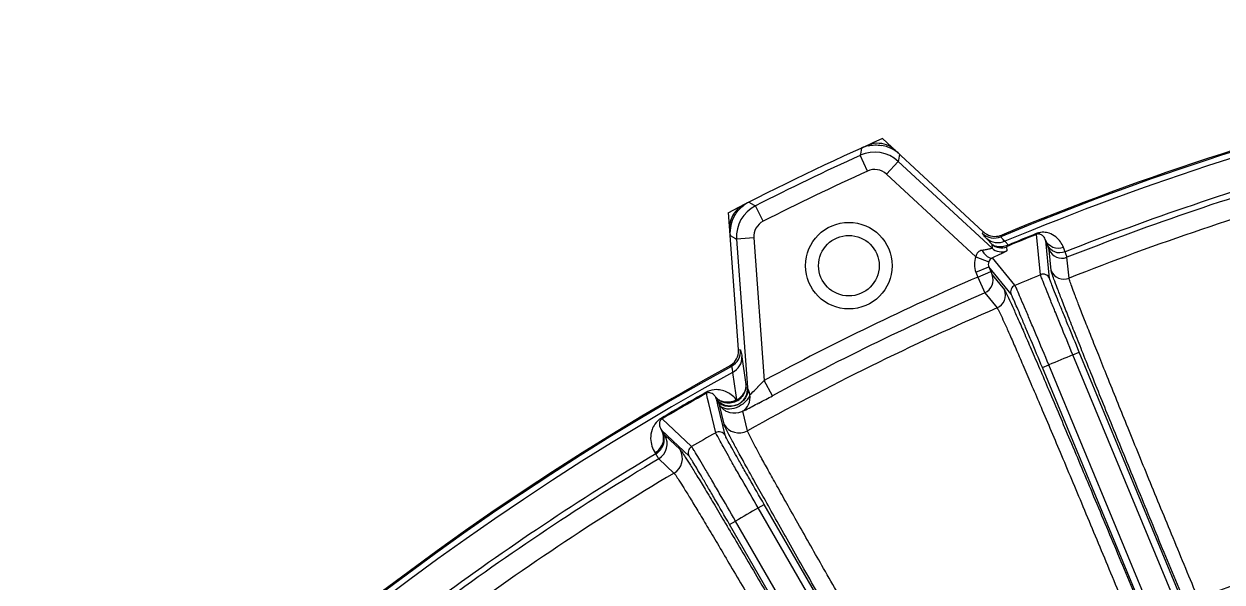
# Model space of a CAD drawing. Header units: millimetres. Extents: x -6 to 705, y -10 to 538.
# Drawn here: x 480.83 to 494.66, y 346.01 to 352.46 of the extents above; entities that cross this region are included whole.
import ezdxf

# ---------------------------------------------------------------- set-up
doc = ezdxf.new("R2010")
doc.units = ezdxf.units.MM
doc.linetypes.add('HIDDEN', pattern=[9.525, 6.35, -3.175])
doc.layers.add('02___PRT_ALL_AXES', color=7, linetype='Continuous')
doc.layers.add('DEFAULT_2', color=8, linetype='HIDDEN')

msp = doc.modelspace()

# ---------------------------------------------------------------- linework, layer by layer
at = {"color": 0, "linetype": 'Continuous', "lineweight": -3}
for p, q in [((490.743, 351.138), (491.907, 350.06)), ((490.488, 350.959), (490.486, 350.944)), ((490.569, 350.762), (490.486, 350.944)), ((490.5, 351.028), (490.488, 350.959)), ((490.937, 350.958), (490.926, 350.889)), ((490.788, 350.727), (490.924, 350.874)), ((490.926, 350.889), (490.924, 350.874)), ((492.008, 349.87), (490.924, 350.874)), ((491.821, 349.771), (490.788, 350.727)), ((489.2, 350.402), (489.262, 350.368)), ((489.262, 350.368), (489.275, 350.361)), ((489.365, 350.182), (489.275, 350.361)), ((489.08, 348.699), (488.963, 350.281)), ((488.983, 350.017), (489.043, 349.982)), ((489.043, 349.982), (489.057, 349.975)), ((489.256, 349.989), (489.057, 349.975)), ((489.057, 349.975), (489.183, 348.258)), ((489.256, 349.989), (489.377, 348.341)), ((491.897, 350.041), (491.905, 350.055)), ((491.905, 350.055), (491.907, 350.06)), ((492.006, 349.916), (491.948, 349.978)), ((492.11, 350.003), (492.117, 350.017)), ((492.117, 350.017), (492.12, 350.022)), ((492.197, 349.907), (492.156, 349.95)), ((492.518, 350.039), (492.521, 350.031)), ((492.568, 349.564), (492.521, 350.031)), ((492.672, 349.52), (492.628, 349.959)), ((492.648, 349.907), (492.628, 349.959)), ((492.006, 349.916), (492.008, 349.87)), ((492.176, 349.886), (492.178, 349.84)), ((492.197, 349.907), (492.2, 349.899)), ((492.691, 349.612), (492.667, 349.853)), ((492.851, 349.827), (492.831, 349.88)), ((491.821, 349.771), (491.97, 349.713)), ((492.271, 349.441), (492.012, 349.759)), ((492.898, 349.524), (492.873, 349.765)), ((491.822, 349.592), (491.97, 349.653)), ((491.822, 349.592), (491.845, 349.537)), ((491.845, 349.537), (491.993, 349.599)), ((491.845, 349.537), (491.924, 349.354)), ((491.97, 349.653), (491.993, 349.599)), ((492.228, 349.337), (491.97, 349.653)), ((491.993, 349.599), (492.008, 349.562)), ((492.008, 349.562), (492.151, 349.388)), ((491.924, 349.354), (492.066, 349.18)), ((489.08, 348.699), (489.101, 348.694)), ((489.118, 348.615), (489.165, 348.296)), ((492.941, 348.637), (493.015, 348.668)), ((496.044, 341.147), (492.941, 348.637)), ((496.05, 341.34), (493.015, 348.668)), ((488.977, 348.509), (488.998, 348.504)), ((489.01, 348.435), (489.049, 348.17)), ((492.589, 348.491), (492.663, 348.521)), ((495.841, 340.639), (492.589, 348.491)), ((495.915, 340.669), (492.663, 348.522)), ((489.169, 348.287), (489.165, 348.296)), ((489.472, 348.165), (489.377, 348.341)), ((488.703, 348.203), (488.708, 348.193)), ((488.722, 348.134), (488.708, 348.193)), ((488.816, 348.144), (488.814, 348.151)), ((489.049, 348.17), (489.057, 348.116)), ((489.193, 348.228), (489.183, 348.258)), ((488.736, 348.075), (488.722, 348.134)), ((488.816, 347.737), (488.736, 348.075)), ((488.841, 348.061), (488.829, 348.113)), ((488.925, 347.707), (488.841, 348.061)), ((488.912, 347.835), (488.858, 348.061)), ((488.19, 347.907), (488.196, 347.898)), ((488.538, 347.576), (488.196, 347.898)), ((489.182, 347.76), (489.128, 347.986)), ((488.191, 347.766), (488.199, 347.754)), ((488.509, 347.467), (488.191, 347.766)), ((488.229, 347.708), (488.405, 347.542)), ((488.115, 347.505), (488.123, 347.492)), ((488.159, 347.437), (488.334, 347.271)), ((489.307, 346.867), (489.376, 346.907)), ((493.626, 339.546), (489.376, 346.907)), ((493.557, 339.506), (489.307, 346.867)), ((488.976, 346.676), (489.046, 346.716)), ((493.226, 339.315), (488.976, 346.676)), ((493.295, 339.355), (489.046, 346.716))]:
    msp.add_line(p, q, dxfattribs=at)
for centre, radius, start, end in [((504.629, 320.026), 32.486, 93.5904, 112.667), ((504.629, 320.026), 32.5, 93.5836, 112.6375), ((504.629, 320.026), 32.419, 93.8148, 112.6268), ((504.629, 320.026), 34.07, 114.0532, 117.3754), ((490.665, 350.664), 0.401, 102.9265, 114.446), ((490.685, 350.782), 0.3, 102.932, 114.3349), ((490.685, 350.784), 0.299, 58.4961, 103.0266), ((490.666, 350.665), 0.399, 69.4794, 80.6842), ((504.629, 320.026), 33.999, 114.5818, 116.8468), ((490.652, 350.58), 0.4, 47.2274, 114.5687), ((490.664, 350.662), 0.403, 58.5545, 69.4173), ((490.685, 350.782), 0.3, 47.2668, 58.5897), ((490.665, 350.664), 0.401, 47.267, 58.5918), ((490.652, 350.58), 0.2, 47.2178, 114.5783), ((504.629, 320.026), 32.044, 105.935, 111.565), ((504.629, 320.026), 31.978, 105.931, 111.569), ((504.629, 320.026), 33.799, 114.5818, 116.8468), ((504.629, 320.026), 31.745, 105.8124, 111.6876), ((489.456, 350.004), 0.4, 116.8598, 184.2012), ((489.277, 350.105), 0.3, 117.0925, 128.4143), ((489.382, 350.045), 0.401, 116.9809, 128.3787), ((489.276, 350.105), 0.299, 128.3207, 172.8502), ((489.381, 350.046), 0.4, 150.5273, 184.2182), ((489.277, 350.105), 0.3, 172.7557, 184.1607), ((489.455, 350.004), 0.2, 116.8502, 184.2108), ((492.033, 350.187), 0.2, 227.2144, 292.6499), ((492.043, 350.207), 0.2, 227.1973, 281.6411), ((492.043, 350.207), 0.2, 281.5732, 292.5892), ((504.629, 320.026), 32.364, 111.9761, 112.5903), ((504.629, 320.026), 32.355, 111.9761, 112.5903), ((492.115, 350.034), 0.16, 227.2532, 292.6234), ((492.116, 349.988), 0.16, 227.2533, 292.6517), ((492.814, 349.914), 0.16, 202.5261, 291.5784), ((492.044, 349.684), 0.24, 158.6289, 202.4965), ((504.629, 320.026), 32.161, 113.4221, 118.3087), ((491.861, 349.501), 0.16, 293.4134, 22.4768), ((504.629, 320.026), 31.905, 112.2117, 112.7883), ((492.598, 349.49), 0.08, 22.5233, 112.2203), ((492.839, 349.673), 0.16, 202.5232, 291.6966), ((492.003, 349.327), 0.16, 293.3037, 22.4889), ((492.302, 349.367), 0.08, 112.7797, 202.4767), ((504.629, 320.026), 31.961, 113.4225, 118.3087), ((504.629, 320.026), 31.745, 113.3124, 119.1169), ((488.88, 348.684), 0.2, 353.0712, 4.1647), ((488.88, 348.684), 0.2, 298.7693, 353.1351), ((488.902, 348.68), 0.2, 298.781, 4.2204), ((504.629, 320.026), 30.906, 112.2204, 112.7796), ((504.629, 320.026), 32.5, 118.6989, 164.0661), ((504.629, 320.026), 32.486, 118.7616, 164.0956), ((504.629, 320.026), 32.419, 118.8018, 164.0554), ((482.944, 354.54), 8.934, 315.3572, 316.0636), ((504.629, 320.026), 32.366, 119.4762, 120.5238), ((504.629, 320.026), 32.355, 119.4762, 120.5238), ((488.833, 347.972), 0.265, 115.1984, 119.4258), ((488.739, 348.137), 0.0643, 113.9267, 118.8743), ((488.963, 348.28), 0.198, 221.0047, 231.3953), ((485.546, 347.023), 3.457, 18.5798, 18.9228), ((488.965, 348.282), 0.201, 306.8674, 321.1203), ((488.984, 348.244), 0.2, 305.0462, 4.0678), ((506.163, 353.522), 17.776, 197.3274, 197.5085), ((480.205, 365.351), 19.526, 297.8095, 298.335), ((488.984, 348.244), 0.2, 216.5847, 231.3042), ((498.921, 353.754), 11.561, 209.1988, 209.4973), ((488.967, 348.284), 0.203, 231.3602, 235.3807), ((488.952, 348.274), 0.185, 235.0759, 248.524), ((488.966, 348.283), 0.201, 235.3548, 249.4973), ((488.965, 348.282), 0.2, 249.6431, 263.9888), ((488.965, 348.283), 0.201, 264.0254, 306.8039), ((488.964, 348.281), 0.242, 287.4323, 299.7359), ((488.984, 348.244), 0.2, 288.7802, 294.3826), ((488.964, 348.301), 0.207, 296.6706, 306.0907), ((488.983, 348.245), 0.202, 294.3915, 305.0489), ((488.965, 348.281), 0.241, 299.7078, 312.0573), ((504.629, 320.026), 31.905, 119.7117, 120.2883), ((488.855, 347.667), 0.08, 30.0233, 119.7203), ((489.085, 347.935), 0.2, 210.0232, 299.126), ((488.056, 347.608), 0.2, 300.9919, 29.9769), ((504.629, 320.026), 32.044, 121.0048, 126.4952), ((488.232, 347.442), 0.2, 300.8743, 29.9867), ((488.578, 347.507), 0.08, 120.2797, 209.9767), ((504.629, 320.026), 31.978, 121.0011, 126.4989), ((504.629, 320.026), 31.745, 120.8831, 126.6169), ((504.629, 320.026), 30.906, 119.7204, 120.2796), ((504.629, 320.026), 27.748, 105.8473, 111.6527)]:
    msp.add_arc(centre, radius, start, end, dxfattribs=at)
for points in [[(490.576, 351.054), (490.626, 351.065), (490.679, 351.067), (490.73, 351.059)], [(489.033, 350.243), (489.058, 350.287), (489.093, 350.328), (489.133, 350.359)], [(491.97, 349.713), (491.962, 349.694), (491.963, 349.671), (491.97, 349.653)], [(488.846, 348.122), (488.834, 348.13), (488.824, 348.14), (488.814, 348.151)], [(488.856, 348.08), (488.845, 348.09), (488.836, 348.101), (488.829, 348.113)], [(488.952, 348.047), (488.918, 348.052), (488.885, 348.067), (488.859, 348.088)], [(489.048, 348.055), (489.017, 348.044), (488.983, 348.041), (488.952, 348.047)], [(489.16, 348.14), (489.15, 348.126), (489.139, 348.113), (489.126, 348.102)], [(489.128, 347.986), (489.113, 347.977), (489.096, 347.971), (489.079, 347.967)]]:
    msp.add_open_spline(points, degree=3, dxfattribs=at)
for points, knots in [([(491.948, 349.978), (491.94, 349.986), (491.927, 350.001), (491.91, 350.02), (491.902, 350.031), (491.896, 350.039), (491.897, 350.041)], [0, 0, 0, 0, 0.421318, 0.729475, 0.921669, 1, 1, 1, 1]), ([(492.156, 349.95), (492.123, 349.935), (492.046, 349.921), (491.975, 349.954), (491.948, 349.978)], [0, 0, 0, 0, 0.50866, 1, 1, 1, 1]), ([(492.156, 349.95), (492.149, 349.957), (492.137, 349.969), (492.121, 349.985), (492.114, 349.995), (492.109, 350.001), (492.11, 350.003)], [0, 0, 0, 0, 0.422672, 0.731287, 0.92264, 1, 1, 1, 1]), ([(492.831, 349.88), (492.822, 349.903), (492.799, 349.947), (492.744, 350.006), (492.677, 350.044), (492.614, 350.055), (492.563, 350.053), (492.534, 350.045), (492.518, 350.039)], [0, 0, 0, 0, 0.18543, 0.381751, 0.612763, 0.766375, 0.868235, 1, 1, 1, 1]), ([(492.628, 349.959), (492.622, 349.977), (492.608, 350.002), (492.581, 350.025), (492.554, 350.036), (492.533, 350.035), (492.521, 350.031)], [0, 0, 0, 0, 0.38043, 0.596308, 0.731398, 1, 1, 1, 1]), ([(492.831, 349.88), (492.794, 349.865), (492.707, 349.863), (492.643, 349.924), (492.628, 349.959)], [0, 0, 0, 0, 0.50998, 1, 1, 1, 1]), ([(491.893, 349.845), (491.875, 349.842), (491.839, 349.827), (491.823, 349.79), (491.821, 349.771)], [0, 0, 0, 0, 0.485057, 1, 1, 1, 1]), ([(492.008, 349.87), (492.008, 349.869), (492.004, 349.868), (491.999, 349.866), (491.988, 349.863), (491.968, 349.859), (491.935, 349.852), (491.908, 349.848), (491.893, 349.845)], [0, 0, 0, 0, 0.021229, 0.078528, 0.170945, 0.294243, 0.613527, 1, 1, 1, 1]), ([(491.893, 349.845), (491.901, 349.831), (491.919, 349.805), (491.954, 349.769), (491.993, 349.752), (492.012, 349.759)], [0, 0, 0, 0, 0.324704, 0.607872, 1, 1, 1, 1]), ([(492.197, 349.907), (492.179, 349.899), (492.142, 349.886), (492.089, 349.885), (492.042, 349.891), (492.017, 349.907), (492.006, 349.916)], [0, 0, 0, 0, 0.295914, 0.571149, 0.787703, 1, 1, 1, 1]), ([(492.178, 349.84), (492.178, 349.839), (492.173, 349.836), (492.165, 349.831), (492.15, 349.823), (492.131, 349.814), (492.107, 349.802), (492.066, 349.783), (492.034, 349.769), (492.012, 349.759)], [0, 0, 0, 0, 0.022201, 0.077463, 0.165246, 0.283493, 0.429395, 0.599735, 1, 1, 1, 1]), ([(492.2, 349.899), (492.193, 349.896), (492.187, 349.892), (492.176, 349.887), (492.176, 349.886)], [0, 0, 0, 0, 0.83671, 1, 1, 1, 1]), ([(492.667, 349.853), (492.666, 349.858), (492.658, 349.876), (492.652, 349.894), (492.648, 349.907)], [0, 0, 0, 0, 0.299673, 1, 1, 1, 1]), ([(492.851, 349.827), (492.814, 349.813), (492.727, 349.81), (492.663, 349.871), (492.648, 349.907)], [0, 0, 0, 0, 0.50998, 1, 1, 1, 1]), ([(492.873, 349.765), (492.872, 349.772), (492.863, 349.792), (492.857, 349.813), (492.851, 349.827)], [0, 0, 0, 0, 0.299568, 1, 1, 1, 1]), ([(492.012, 349.759), (492.008, 349.757), (491.99, 349.746), (491.976, 349.729), (491.97, 349.713)], [0, 0, 0, 0, 0.188408, 1, 1, 1, 1]), ([(492.941, 348.637), (492.894, 348.752), (492.825, 348.92), (492.737, 349.135), (492.681, 349.272), (492.636, 349.386), (492.604, 349.465), (492.586, 349.513), (492.577, 349.537), (492.571, 349.553), (492.568, 349.561), (492.568, 349.564)], [0, 0, 0, 0, 0.374844, 0.544935, 0.694992, 0.819577, 0.914015, 0.948828, 0.974886, 0.991995, 1, 1, 1, 1]), ([(494.243, 345.755), (494.142, 345.999), (493.943, 346.479), (493.656, 347.178), (493.392, 347.825), (493.192, 348.321), (493.05, 348.674), (492.96, 348.901), (492.882, 349.098), (492.817, 349.265), (492.765, 349.4), (492.727, 349.501), (492.704, 349.564), (492.694, 349.597), (492.691, 349.608), (492.691, 349.612)], [0, 0, 0, 0, 0.190888, 0.374807, 0.544917, 0.695023, 0.760809, 0.81958, 0.870814, 0.914028, 0.948828, 0.974896, 0.991985, 0.997129, 1, 1, 1, 1]), ([(492.151, 349.388), (492.153, 349.385), (492.159, 349.375), (492.175, 349.345), (492.203, 349.284), (492.248, 349.186), (492.307, 349.054), (492.379, 348.89), (492.463, 348.695), (492.56, 348.471), (492.709, 348.121), (492.918, 347.628), (493.189, 346.984), (493.48, 346.287), (493.679, 345.808), (493.78, 345.563)], [0, 0, 0, 0, 0.002871, 0.008015, 0.025104, 0.051171, 0.085971, 0.129185, 0.180418, 0.239189, 0.304975, 0.455081, 0.625191, 0.809111, 1, 1, 1, 1]), ([(492.663, 348.522), (492.615, 348.637), (492.545, 348.805), (492.455, 349.018), (492.397, 349.154), (492.349, 349.267), (492.316, 349.345), (492.295, 349.392), (492.284, 349.416), (492.276, 349.431), (492.273, 349.439), (492.271, 349.441)], [0, 0, 0, 0, 0.374865, 0.544956, 0.695008, 0.819588, 0.914021, 0.948831, 0.974883, 0.99199, 1, 1, 1, 1]), ([(493.015, 348.668), (492.971, 348.774), (492.908, 348.928), (492.827, 349.125), (492.776, 349.252), (492.734, 349.357), (492.705, 349.429), (492.688, 349.474), (492.68, 349.496), (492.675, 349.511), (492.672, 349.518), (492.672, 349.52)], [0, 0, 0, 0, 0.374823, 0.544904, 0.694955, 0.819543, 0.913992, 0.948813, 0.974878, 0.991992, 1, 1, 1, 1]), ([(494.391, 345.816), (494.293, 346.051), (494.102, 346.513), (493.826, 347.184), (493.572, 347.806), (493.379, 348.283), (493.243, 348.623), (493.156, 348.841), (493.081, 349.03), (493.018, 349.191), (492.968, 349.32), (492.932, 349.418), (492.911, 349.478), (492.901, 349.51), (492.898, 349.521), (492.898, 349.524)], [0, 0, 0, 0, 0.190901, 0.374831, 0.544947, 0.695055, 0.760841, 0.819612, 0.870843, 0.914052, 0.948845, 0.974906, 0.991992, 0.997133, 1, 1, 1, 1]), ([(492.589, 348.491), (492.545, 348.597), (492.481, 348.751), (492.398, 348.948), (492.345, 349.073), (492.3, 349.177), (492.269, 349.248), (492.25, 349.292), (492.24, 349.314), (492.233, 349.328), (492.23, 349.335), (492.228, 349.337)], [0, 0, 0, 0, 0.374836, 0.544918, 0.694962, 0.819547, 0.913998, 0.948816, 0.974873, 0.991982, 1, 1, 1, 1]), ([(492.066, 349.18), (492.068, 349.177), (492.074, 349.168), (492.089, 349.138), (492.117, 349.08), (492.16, 348.986), (492.217, 348.859), (492.286, 348.701), (492.367, 348.514), (492.46, 348.298), (492.603, 347.962), (492.804, 347.488), (493.064, 346.869), (493.344, 346.198), (493.535, 345.737), (493.633, 345.502)], [0, 0, 0, 0, 0.002867, 0.008008, 0.025094, 0.051155, 0.085949, 0.129159, 0.180391, 0.239163, 0.30495, 0.455059, 0.625174, 0.809103, 1, 1, 1, 1]), ([(489.01, 348.435), (489.043, 348.452), (489.102, 348.503), (489.121, 348.579), (489.118, 348.615)], [0, 0, 0, 0, 0.50866, 1, 1, 1, 1]), ([(489.101, 348.694), (489.103, 348.694), (489.105, 348.685), (489.109, 348.671), (489.114, 348.646), (489.117, 348.627), (489.118, 348.615)], [0, 0, 0, 0, 0.078331, 0.270524, 0.578682, 1, 1, 1, 1]), ([(488.998, 348.504), (489, 348.504), (489.002, 348.496), (489.005, 348.484), (489.007, 348.462), (489.009, 348.445), (489.01, 348.435)], [0, 0, 0, 0, 0.07736, 0.268713, 0.577328, 1, 1, 1, 1]), ([(489.165, 348.296), (489.167, 348.266), (489.154, 348.202), (489.111, 348.153), (489.086, 348.134)], [0, 0, 0, 0, 0.492501, 1, 1, 1, 1]), ([(489.165, 348.296), (489.166, 348.271), (489.161, 348.221), (489.137, 348.176), (489.121, 348.156)], [0, 0, 0, 0, 0.499256, 1, 1, 1, 1]), ([(488.785, 348.183), (488.778, 348.188), (488.756, 348.201), (488.728, 348.202), (488.713, 348.196)], [0, 0, 0, 0, 0.367418, 1, 1, 1, 1]), ([(488.894, 348.226), (488.871, 348.232), (488.812, 348.24), (488.752, 348.227), (488.72, 348.212)], [0, 0, 0, 0, 0.401317, 1, 1, 1, 1]), ([(488.814, 348.151), (488.808, 348.16), (488.799, 348.171), (488.788, 348.18), (488.785, 348.183)], [0, 0, 0, 0, 0.740834, 1, 1, 1, 1]), ([(488.978, 348.188), (488.972, 348.192), (488.946, 348.208), (488.917, 348.22), (488.894, 348.226)], [0, 0, 0, 0, 0.233352, 1, 1, 1, 1]), ([(489.057, 348.116), (489.052, 348.123), (489.028, 348.15), (489.001, 348.174), (488.978, 348.188)], [0, 0, 0, 0, 0.242397, 1, 1, 1, 1]), ([(489.21, 348.174), (489.202, 348.146), (489.165, 348.094), (489.115, 348.057), (489.086, 348.042)], [0, 0, 0, 0, 0.469224, 1, 1, 1, 1]), ([(489.128, 347.986), (489.158, 348.003), (489.208, 348.062), (489.216, 348.138), (489.21, 348.174)], [0, 0, 0, 0, 0.483001, 1, 1, 1, 1]), ([(489.193, 348.228), (489.193, 348.22), (489.187, 348.189), (489.173, 348.159), (489.16, 348.14)], [0, 0, 0, 0, 0.241608, 1, 1, 1, 1]), ([(489.21, 348.174), (489.216, 348.179), (489.247, 348.209), (489.277, 348.238), (489.301, 348.262)], [0, 0, 0, 0, 0.196685, 1, 1, 1, 1]), ([(488.938, 348.043), (488.93, 348.044), (488.901, 348.051), (488.873, 348.065), (488.856, 348.08)], [0, 0, 0, 0, 0.260642, 1, 1, 1, 1]), ([(489.079, 347.967), (489.038, 347.957), (488.947, 347.963), (488.879, 348.025), (488.858, 348.061)], [0, 0, 0, 0, 0.501808, 1, 1, 1, 1]), ([(488.95, 348.011), (488.94, 348.012), (488.905, 348.018), (488.871, 348.039), (488.858, 348.061)], [0, 0, 0, 0, 0.282565, 1, 1, 1, 1]), ([(489.057, 348.116), (489.031, 348.101), (488.973, 348.083), (488.912, 348.091), (488.884, 348.101)], [0, 0, 0, 0, 0.505933, 1, 1, 1, 1]), ([(489.037, 348.05), (489.028, 348.048), (488.996, 348.04), (488.962, 348.039), (488.938, 348.043)], [0, 0, 0, 0, 0.257654, 1, 1, 1, 1]), ([(489.086, 348.042), (489.075, 348.036), (489.032, 348.017), (488.984, 348.008), (488.95, 348.011)], [0, 0, 0, 0, 0.2662, 1, 1, 1, 1]), ([(489.128, 347.986), (489.14, 347.992), (489.203, 348.022), (489.264, 348.055), (489.314, 348.081)], [0, 0, 0, 0, 0.186873, 1, 1, 1, 1]), ([(488.19, 347.907), (488.16, 347.889), (488.116, 347.848), (488.073, 347.764), (488.059, 347.674), (488.076, 347.582), (488.1, 347.528), (488.115, 347.505)], [0, 0, 0, 0, 0.232243, 0.386195, 0.617609, 0.81427, 1, 1, 1, 1]), ([(488.196, 347.898), (488.185, 347.891), (488.172, 347.874), (488.165, 347.845), (488.167, 347.818), (488.176, 347.79), (488.186, 347.774), (488.191, 347.766)], [0, 0, 0, 0, 0.264924, 0.397997, 0.61353, 0.80918, 1, 1, 1, 1]), ([(488.115, 347.505), (488.137, 347.518), (488.176, 347.552), (488.212, 347.621), (488.219, 347.697), (488.203, 347.745), (488.191, 347.766)], [0, 0, 0, 0, 0.256165, 0.509245, 0.7569, 1, 1, 1, 1]), ([(488.123, 347.492), (488.145, 347.505), (488.184, 347.54), (488.22, 347.609), (488.226, 347.685), (488.211, 347.733), (488.199, 347.754)], [0, 0, 0, 0, 0.256165, 0.509245, 0.7569, 1, 1, 1, 1]), ([(488.199, 347.754), (488.205, 347.743), (488.216, 347.728), (488.225, 347.712), (488.229, 347.708)], [0, 0, 0, 0, 0.700341, 1, 1, 1, 1]), ([(489.307, 346.867), (489.245, 346.975), (489.154, 347.132), (489.039, 347.333), (488.966, 347.462), (488.906, 347.569), (488.865, 347.643), (488.84, 347.689), (488.828, 347.712), (488.82, 347.727), (488.816, 347.734), (488.816, 347.737)], [0, 0, 0, 0, 0.374844, 0.544935, 0.694992, 0.819577, 0.914015, 0.948828, 0.974886, 0.991995, 1, 1, 1, 1]), ([(490.973, 344.178), (490.84, 344.41), (490.578, 344.864), (490.199, 345.526), (489.849, 346.138), (489.583, 346.608), (489.395, 346.943), (489.274, 347.158), (489.17, 347.345), (489.083, 347.504), (489.013, 347.632), (488.962, 347.728), (488.931, 347.788), (488.917, 347.82), (488.912, 347.831), (488.912, 347.835)], [0, 0, 0, 0, 0.190889, 0.374809, 0.544919, 0.695025, 0.760811, 0.819583, 0.870816, 0.91403, 0.94883, 0.974897, 0.991986, 0.99713, 1, 1, 1, 1]), ([(491.147, 344.278), (491.019, 344.499), (490.77, 344.931), (490.408, 345.561), (490.075, 346.145), (489.821, 346.592), (489.642, 346.911), (489.527, 347.116), (489.428, 347.294), (489.345, 347.445), (489.279, 347.567), (489.23, 347.659), (489.201, 347.716), (489.187, 347.746), (489.183, 347.756), (489.182, 347.76)], [0, 0, 0, 0, 0.190901, 0.374832, 0.544948, 0.695056, 0.760842, 0.819613, 0.870845, 0.914053, 0.948846, 0.974907, 0.991992, 0.997133, 1, 1, 1, 1]), ([(489.376, 346.907), (489.319, 347.006), (489.236, 347.151), (489.13, 347.336), (489.063, 347.455), (489.007, 347.553), (488.97, 347.621), (488.947, 347.663), (488.936, 347.684), (488.929, 347.698), (488.925, 347.705), (488.925, 347.707)], [0, 0, 0, 0, 0.374823, 0.544904, 0.694955, 0.819543, 0.913992, 0.948813, 0.974878, 0.991992, 1, 1, 1, 1]), ([(488.123, 347.492), (488.131, 347.479), (488.143, 347.461), (488.154, 347.441), (488.159, 347.437)], [0, 0, 0, 0, 0.700475, 1, 1, 1, 1]), ([(488.405, 347.542), (488.408, 347.539), (488.415, 347.53), (488.435, 347.502), (488.472, 347.445), (488.53, 347.353), (488.606, 347.228), (488.699, 347.074), (488.81, 346.89), (488.935, 346.678), (489.131, 346.348), (489.405, 345.882), (489.761, 345.273), (490.144, 344.614), (490.407, 344.16), (490.541, 343.928)], [0, 0, 0, 0, 0.00287, 0.008014, 0.025102, 0.051169, 0.085969, 0.129183, 0.180416, 0.239188, 0.304974, 0.45508, 0.62519, 0.80911, 1, 1, 1, 1]), ([(488.976, 346.676), (488.919, 346.775), (488.835, 346.92), (488.728, 347.104), (488.659, 347.221), (488.601, 347.318), (488.561, 347.385), (488.536, 347.426), (488.523, 347.446), (488.515, 347.459), (488.51, 347.466), (488.509, 347.467)], [0, 0, 0, 0, 0.374836, 0.544918, 0.694962, 0.819547, 0.913998, 0.948816, 0.974873, 0.991982, 1, 1, 1, 1]), ([(489.046, 346.716), (488.983, 346.824), (488.892, 346.981), (488.775, 347.181), (488.7, 347.309), (488.637, 347.414), (488.594, 347.487), (488.567, 347.531), (488.553, 347.553), (488.544, 347.567), (488.539, 347.574), (488.538, 347.576)], [0, 0, 0, 0, 0.374865, 0.544956, 0.695008, 0.819588, 0.914021, 0.948831, 0.974883, 0.99199, 1, 1, 1, 1]), ([(488.334, 347.271), (488.337, 347.268), (488.344, 347.259), (488.363, 347.232), (488.398, 347.178), (488.453, 347.09), (488.526, 346.972), (488.615, 346.825), (488.72, 346.65), (488.84, 346.448), (489.026, 346.133), (489.287, 345.69), (489.626, 345.109), (489.99, 344.481), (490.24, 344.049), (490.367, 343.828)], [0, 0, 0, 0, 0.002867, 0.008008, 0.025093, 0.051153, 0.085946, 0.129155, 0.180386, 0.239157, 0.304943, 0.455051, 0.625167, 0.809098, 1, 1, 1, 1])]:
    msp.add_open_spline(points, degree=3, knots=knots, dxfattribs=at)
at = {"layer": '02___PRT_ALL_AXES', "color": 0, "linetype": 'Continuous', "lineweight": -3}
msp.add_circle((490.354, 349.668), 0.5, dxfattribs=at)
at = {"layer": 'DEFAULT_2', "color": 0, "linetype": 'HIDDEN', "lineweight": -3}
msp.add_circle((490.354, 349.668), 0.35, dxfattribs=at)

doc.saveas('drawing.dxf')
